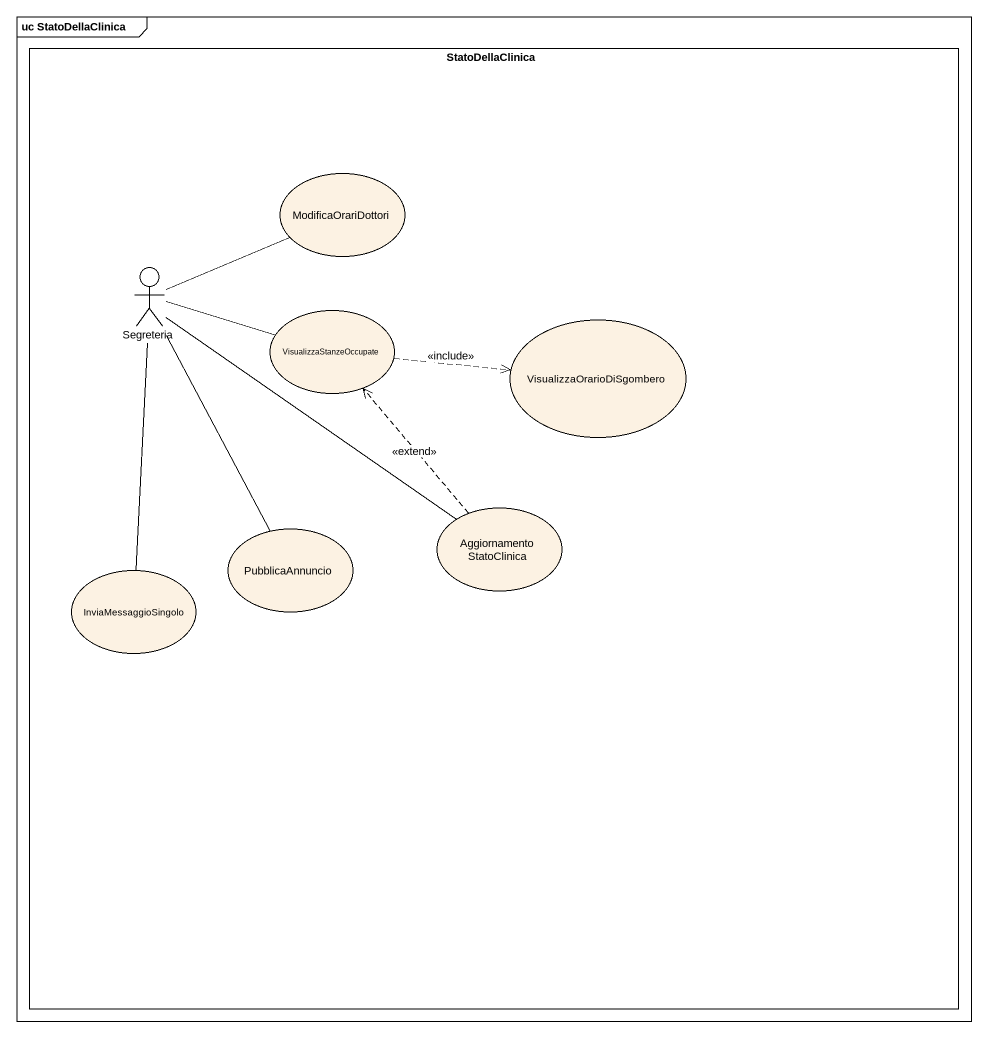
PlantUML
@startuml
mainframe uc StatoDellaClinica
rectangle StatoDellaClinica {
  usecase ModificaOrariDottori
  actor Segreteria
  usecase VisualizzaStanzeOccupate
  usecase VisualizzaOrarioDiSgombero
  usecase AggiornamentoStatoClinica
  usecase InviaMessaggioSingolo
  usecase PubblicaAnnuncio
}
Segreteria -right- ModificaOrariDottori
Segreteria -right- VisualizzaStanzeOccupate
Segreteria -- InviaMessaggioSingolo
Segreteria -- PubblicaAnnuncio
VisualizzaStanzeOccupate .right.> VisualizzaOrarioDiSgombero : <<include>>
AggiornamentoStatoClinica -up- Segreteria
AggiornamentoStatoClinica .up.> VisualizzaStanzeOccupate : <<extend>>
@enduml
